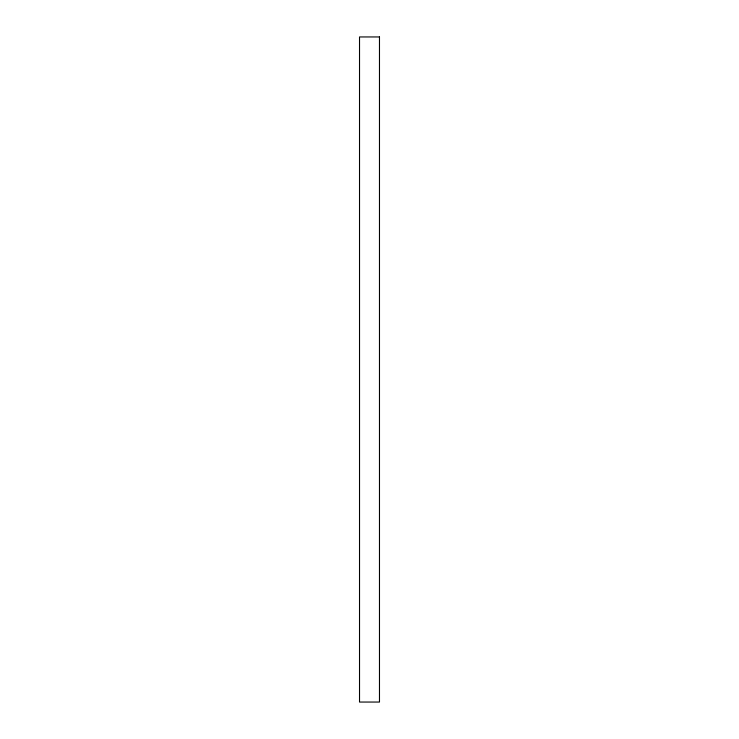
<?xml version="1.0" encoding="UTF-8"?>
<svg xmlns="http://www.w3.org/2000/svg" width="739" height="739" viewBox="0 0 739 739"><rect width="100%" height="100%" fill="white"/><g stroke="black" fill="none" stroke-linecap="round" stroke-linejoin="round"><path stroke-width="1.11" d="M379.476 36.95L359.523 36.95L359.523 702.05L379.476 702.05L379.476 36.95"/></g></svg>
